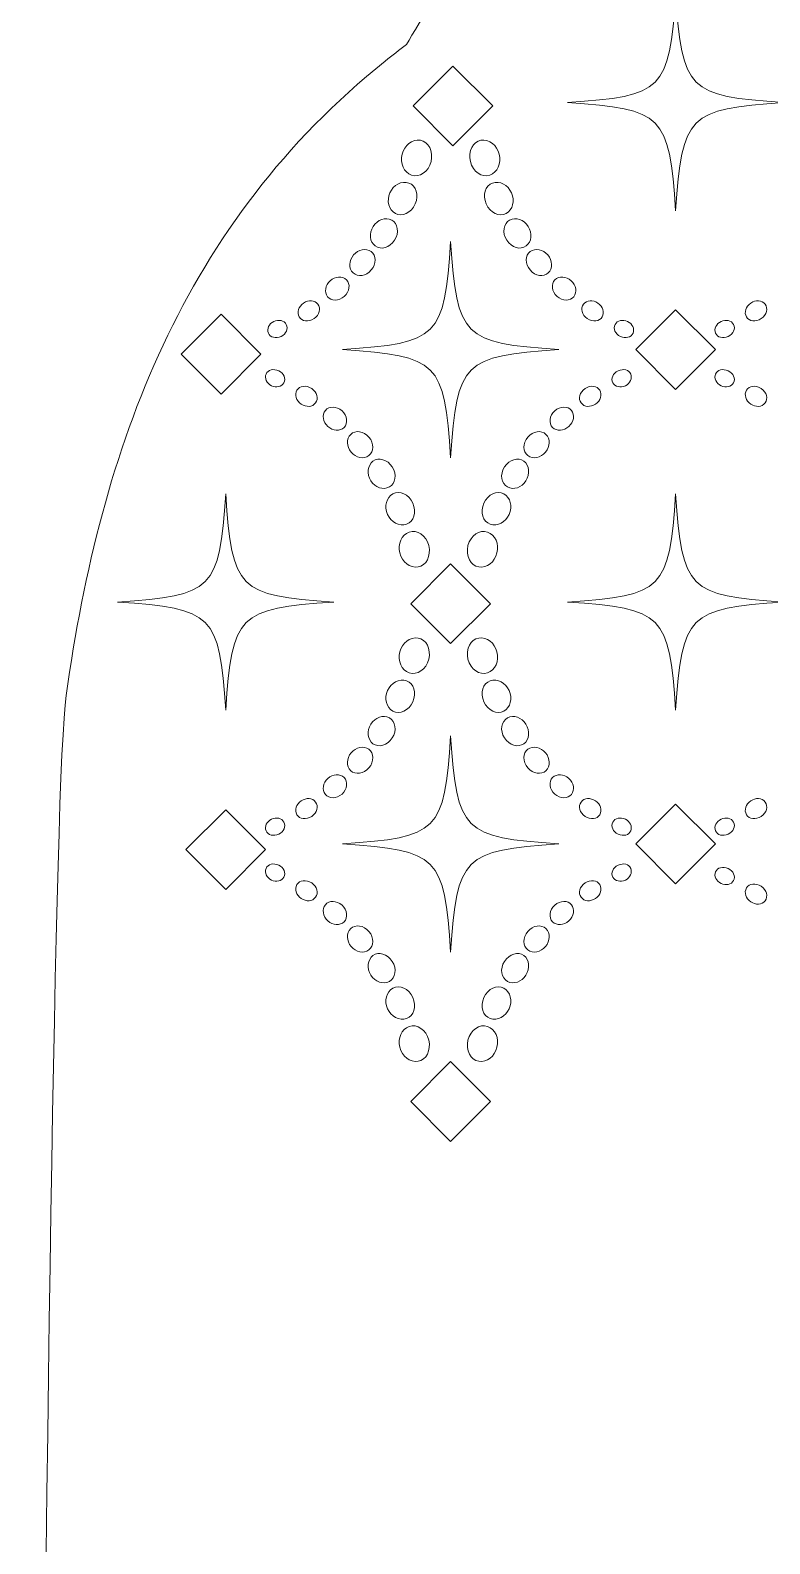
# Model space of a CAD drawing. Extents: x 359 to 483, y -510 to -85.
# Drawn here: x 359.2 to 412.4, y -297.4 to -188.5 of the extents above; entities that cross this region are included whole.
import ezdxf

# ---------------------------------------------------------------- set-up
doc = ezdxf.new("R2010")
doc.units = 0
doc.header["$MEASUREMENT"] = 0
doc.layers.add('Layer 1', color=7, linetype='Continuous')

msp = doc.modelspace()

# ---------------------------------------------------------------- linework, layer by layer
at = {"layer": 'Layer 1', "lineweight": 0}
for points in [[(389.6, -191.03), (392.47, -193.9), (389.6, -196.77), (386.73, -193.9), (389.6, -191.03)], [(372.9, -208.9), (375.77, -211.77), (372.9, -214.64), (370.03, -211.77), (372.9, -208.9)], [(408.5, -211.44), (405.63, -214.31), (402.76, -211.44), (405.63, -208.57), (408.5, -211.44)], [(392.31, -229.73), (389.43, -232.6), (386.56, -229.73), (389.43, -226.86), (392.31, -229.73)], [(370.36, -247.43), (373.24, -244.56), (376.11, -247.43), (373.24, -250.3), (370.36, -247.43)], [(402.76, -247.02), (405.63, -244.15), (408.5, -247.02), (405.63, -249.89), (402.76, -247.02)], [(389.43, -268.44), (386.56, -265.56), (389.43, -262.69), (392.31, -265.56), (389.43, -268.44)]]:
    msp.add_lwpolyline(points, dxfattribs=at)
for points, knots in [([(481.25, -236.05), (478.64, -218.06), (472.66, -202.1), (458.05, -190.49), (457.13, -189.76), (456.19, -189.08), (455.24, -188.42), (455.24, -188.42), (455.24, -188.42), (455.23, -188.41), (453.58, -185.41), (445.35, -174.25), (444.21, -166.63), (443.98, -165.09), (443.89, -163.53), (443.79, -161.98), (443.38, -155.67), (443.16, -149.35), (442.56, -143.05), (442.26, -139.95), (441.9, -136.85), (441.27, -133.8), (440.79, -131.47), (440.41, -128.01), (438.22, -126.58), (436.68, -125.57), (434.38, -125.63), (432.63, -125.26), (430.28, -124.77), (427.97, -124.12), (425.67, -123.41), (425.5, -123.36), (425.33, -123.32), (425.16, -123.27), (424.1, -120.84), (423.97, -118.46), (424.03, -117), (427.35, -115.36), (429.73, -110.98), (429.72, -105.81), (429.71, -99.97), (426.65, -95.14), (422.63, -94.15), (424.51, -93.37), (425.73, -91.33), (425.25, -89.08), (424.9, -87.41), (423.54, -86.06), (421.87, -85.72), (419, -85.12), (416.48, -87.3), (416.48, -90.07), (416.49, -91.97), (417.69, -93.58), (419.37, -94.21), (415.47, -95.34), (412.55, -100.12), (412.56, -105.85), (412.58, -111.02), (414.98, -115.39), (418.31, -117.02), (418.37, -118.46), (418.26, -120.82), (417.23, -123.24), (414.57, -123.76), (411.93, -124.62), (409.35, -125.29), (407.36, -125.81), (405.04, -125.49), (403.26, -126.66), (401.08, -128.1), (400.71, -131.57), (400.24, -133.9), (399.63, -136.95), (399.28, -140.05), (399, -143.15), (398.43, -149.45), (398.24, -155.78), (397.86, -162.09), (397.77, -163.64), (397.69, -165.2), (397.47, -166.74), (396.36, -174.36), (387.9, -186.48), (386.26, -189.48), (386.26, -189.49), (386.26, -189.49), (386.26, -189.49), (385.74, -189.87), (385.23, -190.26), (384.72, -190.67), (370.17, -202.34), (364.27, -218.33), (361.75, -236.34), (360.1, -248.13), (359.17, -442.92), (359.17, -442.92), (359.17, -478.95), (385.52, -509.66), (421.55, -509.66), (421.55, -509.66), (421.55, -509.66), (421.55, -509.66), (457.57, -509.66), (482.71, -480.48), (482.71, -444.46), (482.71, -444.46), (482.95, -247.84), (481.25, -236.05)], [0, 0, 0, 0, 1, 1, 1, 2, 2, 2, 3, 3, 3, 4, 4, 4, 5, 5, 5, 6, 6, 6, 7, 7, 7, 8, 8, 8, 9, 9, 9, 10, 10, 10, 11, 11, 11, 12, 12, 12, 13, 13, 13, 14, 14, 14, 15, 15, 15, 16, 16, 16, 17, 17, 17, 18, 18, 18, 19, 19, 19, 20, 20, 20, 21, 21, 21, 22, 22, 22, 23, 23, 23, 24, 24, 24, 25, 25, 25, 26, 26, 26, 27, 27, 27, 28, 28, 28, 29, 29, 29, 30, 30, 30, 31, 31, 31, 32, 32, 32, 33, 33, 33, 34, 34, 34, 35, 35, 35, 36, 36, 36, 36]), ([(405.63, -185.87), (406.11, -192.8), (406.5, -193.18), (413.42, -193.66), (406.5, -194.14), (406.11, -194.53), (405.63, -201.45), (405.15, -194.53), (404.77, -194.14), (397.84, -193.66), (404.77, -193.18), (405.15, -192.8), (405.63, -185.87)], [0, 0, 0, 0, 1, 1, 1, 2, 2, 2, 3, 3, 3, 4, 4, 4, 4]), ([(385.94, -197.38), (386.09, -196.73), (386.66, -196.28), (387.25, -196.37), (387.84, -196.47), (388.2, -197.16), (388.02, -197.9), (387.83, -198.64), (387.19, -199.08), (386.62, -198.88), (386.07, -198.69), (385.77, -198.02), (385.94, -197.38)], [0, 0, 0, 0, 1, 1, 1, 2, 2, 2, 3, 3, 3, 4, 4, 4, 4]), ([(392.25, -198.88), (391.68, -199.08), (391.04, -198.64), (390.85, -197.9), (390.67, -197.16), (391.03, -196.47), (391.61, -196.37), (392.2, -196.28), (392.78, -196.73), (392.93, -197.38), (393.1, -198.02), (392.8, -198.69), (392.25, -198.88)], [0, 0, 0, 0, 1, 1, 1, 2, 2, 2, 3, 3, 3, 4, 4, 4, 4]), ([(385.06, -200.16), (385.3, -199.59), (385.91, -199.27), (386.42, -199.45), (386.95, -199.64), (387.16, -200.32), (386.88, -200.96), (386.59, -201.61), (385.93, -201.9), (385.45, -201.64), (384.96, -201.38), (384.81, -200.72), (385.06, -200.16)], [0, 0, 0, 0, 1, 1, 1, 2, 2, 2, 3, 3, 3, 4, 4, 4, 4]), ([(393.81, -200.16), (394.06, -200.72), (393.91, -201.38), (393.42, -201.64), (392.94, -201.9), (392.28, -201.61), (391.99, -200.96), (391.71, -200.32), (391.92, -199.64), (392.45, -199.45), (392.96, -199.27), (393.56, -199.59), (393.81, -200.16)], [0, 0, 0, 0, 1, 1, 1, 2, 2, 2, 3, 3, 3, 4, 4, 4, 4]), ([(383.85, -202.58), (384.17, -202.1), (384.73, -201.88), (385.19, -202.12), (385.62, -202.36), (385.75, -203.03), (385.39, -203.56), (385.05, -204.11), (384.42, -204.29), (384, -203.98), (383.6, -203.69), (383.54, -203.07), (383.85, -202.58)], [0, 0, 0, 0, 1, 1, 1, 2, 2, 2, 3, 3, 3, 4, 4, 4, 4]), ([(395.02, -202.58), (395.33, -203.07), (395.27, -203.69), (394.86, -203.98), (394.45, -204.29), (393.82, -204.11), (393.47, -203.56), (393.12, -203.03), (393.25, -202.36), (393.68, -202.12), (394.13, -201.88), (394.7, -202.1), (395.02, -202.58)], [0, 0, 0, 0, 1, 1, 1, 2, 2, 2, 3, 3, 3, 4, 4, 4, 4]), ([(389.43, -219.23), (388.96, -212.3), (388.57, -211.92), (381.64, -211.44), (388.57, -210.96), (388.96, -210.57), (389.43, -203.65), (389.91, -210.57), (390.3, -210.96), (397.23, -211.44), (390.3, -211.92), (389.91, -212.3), (389.43, -219.23)], [0, 0, 0, 0, 1, 1, 1, 2, 2, 2, 3, 3, 3, 4, 4, 4, 4]), ([(382.44, -204.63), (382.79, -204.23), (383.34, -204.11), (383.71, -204.38), (384.08, -204.66), (384.1, -205.27), (383.72, -205.71), (383.35, -206.16), (382.74, -206.24), (382.41, -205.92), (382.07, -205.6), (382.11, -205.04), (382.44, -204.63)], [0, 0, 0, 0, 1, 1, 1, 2, 2, 2, 3, 3, 3, 4, 4, 4, 4]), ([(396.43, -204.63), (396.76, -205.04), (396.8, -205.6), (396.46, -205.92), (396.13, -206.24), (395.52, -206.16), (395.15, -205.71), (394.77, -205.27), (394.79, -204.66), (395.16, -204.38), (395.53, -204.11), (396.08, -204.23), (396.43, -204.63)], [0, 0, 0, 0, 1, 1, 1, 2, 2, 2, 3, 3, 3, 4, 4, 4, 4]), ([(380.76, -206.48), (381.11, -206.15), (381.63, -206.13), (381.93, -206.42), (382.23, -206.72), (382.16, -207.25), (381.77, -207.61), (381.38, -207.96), (380.83, -207.96), (380.57, -207.64), (380.31, -207.31), (380.41, -206.81), (380.76, -206.48)], [0, 0, 0, 0, 1, 1, 1, 2, 2, 2, 3, 3, 3, 4, 4, 4, 4]), ([(396.94, -206.42), (397.23, -206.13), (397.76, -206.15), (398.11, -206.48), (398.46, -206.81), (398.56, -207.31), (398.29, -207.64), (398.04, -207.96), (397.48, -207.96), (397.09, -207.61), (396.71, -207.25), (396.64, -206.72), (396.94, -206.42)], [0, 0, 0, 0, 1, 1, 1, 2, 2, 2, 3, 3, 3, 4, 4, 4, 4]), ([(378.84, -208.09), (379.19, -207.85), (379.65, -207.88), (379.88, -208.18), (380.1, -208.47), (379.98, -208.95), (379.6, -209.21), (379.2, -209.47), (378.72, -209.41), (378.53, -209.09), (378.34, -208.77), (378.48, -208.33), (378.84, -208.09)], [0, 0, 0, 0, 1, 1, 1, 2, 2, 2, 3, 3, 3, 4, 4, 4, 4]), ([(398.99, -208.18), (399.22, -207.88), (399.68, -207.85), (400.03, -208.09), (400.39, -208.33), (400.53, -208.77), (400.34, -209.09), (400.15, -209.41), (399.67, -209.47), (399.27, -209.21), (398.88, -208.95), (398.77, -208.47), (398.99, -208.18)], [0, 0, 0, 0, 1, 1, 1, 2, 2, 2, 3, 3, 3, 4, 4, 4, 4]), ([(411.04, -208.09), (411.39, -207.85), (411.85, -207.88), (412.08, -208.18), (412.3, -208.47), (412.18, -208.95), (411.79, -209.21), (411.4, -209.47), (410.92, -209.41), (410.73, -209.09), (410.54, -208.77), (410.67, -208.33), (411.04, -208.09)], [0, 0, 0, 0, 1, 1, 1, 2, 2, 2, 3, 3, 3, 4, 4, 4, 4]), ([(376.7, -209.41), (377.05, -209.26), (377.44, -209.34), (377.6, -209.63), (377.76, -209.92), (377.59, -210.32), (377.22, -210.49), (376.84, -210.67), (376.43, -210.56), (376.31, -210.26), (376.18, -209.95), (376.35, -209.58), (376.7, -209.41)], [0, 0, 0, 0, 1, 1, 1, 2, 2, 2, 3, 3, 3, 4, 4, 4, 4]), ([(401.27, -209.63), (401.43, -209.34), (401.82, -209.26), (402.17, -209.41), (402.52, -209.58), (402.69, -209.95), (402.56, -210.26), (402.43, -210.56), (402.03, -210.67), (401.65, -210.49), (401.28, -210.32), (401.11, -209.92), (401.27, -209.63)], [0, 0, 0, 0, 1, 1, 1, 2, 2, 2, 3, 3, 3, 4, 4, 4, 4]), ([(409.41, -210.49), (409.04, -210.67), (408.63, -210.56), (408.5, -210.26), (408.38, -209.95), (408.55, -209.58), (408.9, -209.41), (409.24, -209.26), (409.64, -209.34), (409.8, -209.63), (409.95, -209.92), (409.79, -210.32), (409.41, -210.49)], [0, 0, 0, 0, 1, 1, 1, 2, 2, 2, 3, 3, 3, 4, 4, 4, 4]), ([(376.14, -213.2), (376.27, -212.89), (376.68, -212.79), (377.05, -212.97), (377.43, -213.14), (377.59, -213.54), (377.43, -213.83), (377.27, -214.12), (376.88, -214.2), (376.53, -214.04), (376.19, -213.88), (376.01, -213.5), (376.14, -213.2)], [0, 0, 0, 0, 1, 1, 1, 2, 2, 2, 3, 3, 3, 4, 4, 4, 4]), ([(401.49, -212.97), (401.86, -212.79), (402.27, -212.89), (402.4, -213.2), (402.52, -213.5), (402.35, -213.88), (402.01, -214.04), (401.66, -214.2), (401.26, -214.12), (401.1, -213.83), (400.95, -213.54), (401.11, -213.14), (401.49, -212.97)], [0, 0, 0, 0, 1, 1, 1, 2, 2, 2, 3, 3, 3, 4, 4, 4, 4]), ([(409.8, -213.83), (409.64, -214.12), (409.24, -214.2), (408.9, -214.04), (408.55, -213.88), (408.38, -213.5), (408.5, -213.2), (408.63, -212.89), (409.04, -212.79), (409.41, -212.97), (409.79, -213.14), (409.95, -213.54), (409.8, -213.83)], [0, 0, 0, 0, 1, 1, 1, 2, 2, 2, 3, 3, 3, 4, 4, 4, 4]), ([(378.36, -214.36), (378.56, -214.04), (379.03, -213.99), (379.43, -214.24), (379.82, -214.51), (379.94, -214.98), (379.71, -215.28), (379.48, -215.58), (379.03, -215.61), (378.67, -215.36), (378.31, -215.13), (378.17, -214.68), (378.36, -214.36)], [0, 0, 0, 0, 1, 1, 1, 2, 2, 2, 3, 3, 3, 4, 4, 4, 4]), ([(399.11, -214.24), (399.5, -213.99), (399.98, -214.04), (400.17, -214.36), (400.36, -214.68), (400.23, -215.13), (399.86, -215.36), (399.51, -215.61), (399.05, -215.58), (398.82, -215.28), (398.6, -214.98), (398.72, -214.51), (399.11, -214.24)], [0, 0, 0, 0, 1, 1, 1, 2, 2, 2, 3, 3, 3, 4, 4, 4, 4]), ([(410.73, -214.36), (410.92, -214.04), (411.4, -213.99), (411.79, -214.24), (412.18, -214.51), (412.3, -214.98), (412.08, -215.28), (411.85, -215.58), (411.39, -215.61), (411.04, -215.36), (410.67, -215.13), (410.54, -214.68), (410.73, -214.36)], [0, 0, 0, 0, 1, 1, 1, 2, 2, 2, 3, 3, 3, 4, 4, 4, 4]), ([(380.41, -215.82), (380.67, -215.5), (381.22, -215.5), (381.61, -215.85), (381.99, -216.21), (382.06, -216.74), (381.76, -217.04), (381.47, -217.33), (380.94, -217.3), (380.59, -216.97), (380.24, -216.65), (380.14, -216.15), (380.41, -215.82)], [0, 0, 0, 0, 1, 1, 1, 2, 2, 2, 3, 3, 3, 4, 4, 4, 4]), ([(396.93, -215.85), (397.32, -215.5), (397.87, -215.5), (398.13, -215.82), (398.39, -216.15), (398.3, -216.65), (397.94, -216.97), (397.59, -217.3), (397.07, -217.33), (396.77, -217.04), (396.47, -216.74), (396.54, -216.21), (396.93, -215.85)], [0, 0, 0, 0, 1, 1, 1, 2, 2, 2, 3, 3, 3, 4, 4, 4, 4]), ([(383.54, -219.07), (383.17, -219.35), (382.62, -219.22), (382.27, -218.83), (381.94, -218.41), (381.9, -217.86), (382.24, -217.54), (382.57, -217.22), (383.18, -217.29), (383.55, -217.75), (383.93, -218.19), (383.91, -218.79), (383.54, -219.07)], [0, 0, 0, 0, 1, 1, 1, 2, 2, 2, 3, 3, 3, 4, 4, 4, 4]), ([(396.26, -218.83), (395.92, -219.22), (395.36, -219.35), (394.99, -219.07), (394.62, -218.79), (394.6, -218.19), (394.99, -217.75), (395.35, -217.29), (395.96, -217.22), (396.29, -217.54), (396.63, -217.86), (396.59, -218.41), (396.26, -218.83)], [0, 0, 0, 0, 1, 1, 1, 2, 2, 2, 3, 3, 3, 4, 4, 4, 4]), ([(385.02, -221.33), (384.57, -221.58), (384, -221.36), (383.68, -220.88), (383.38, -220.39), (383.44, -219.77), (383.84, -219.47), (384.25, -219.17), (384.88, -219.35), (385.23, -219.89), (385.58, -220.43), (385.46, -221.1), (385.02, -221.33)], [0, 0, 0, 0, 1, 1, 1, 2, 2, 2, 3, 3, 3, 4, 4, 4, 4]), ([(394.85, -220.88), (394.53, -221.36), (393.97, -221.58), (393.52, -221.33), (393.08, -221.1), (392.95, -220.43), (393.31, -219.89), (393.65, -219.35), (394.28, -219.17), (394.7, -219.47), (395.1, -219.77), (395.16, -220.39), (394.85, -220.88)], [0, 0, 0, 0, 1, 1, 1, 2, 2, 2, 3, 3, 3, 4, 4, 4, 4]), ([(373.24, -221.82), (373.71, -228.75), (374.1, -229.13), (381.03, -229.61), (374.1, -230.09), (373.71, -230.48), (373.24, -237.4), (372.76, -230.48), (372.37, -230.09), (365.44, -229.61), (372.37, -229.13), (372.76, -228.75), (373.24, -221.82)], [0, 0, 0, 0, 1, 1, 1, 2, 2, 2, 3, 3, 3, 4, 4, 4, 4]), ([(386.25, -224.01), (385.74, -224.19), (385.14, -223.87), (384.89, -223.3), (384.64, -222.73), (384.79, -222.08), (385.28, -221.82), (385.76, -221.56), (386.43, -221.85), (386.71, -222.49), (386.99, -223.14), (386.78, -223.82), (386.25, -224.01)], [0, 0, 0, 0, 1, 1, 1, 2, 2, 2, 3, 3, 3, 4, 4, 4, 4]), ([(393.25, -221.82), (393.74, -222.08), (393.9, -222.73), (393.64, -223.3), (393.4, -223.87), (392.79, -224.19), (392.28, -224.01), (391.76, -223.82), (391.54, -223.14), (391.82, -222.49), (392.11, -221.85), (392.77, -221.56), (393.25, -221.82)], [0, 0, 0, 0, 1, 1, 1, 2, 2, 2, 3, 3, 3, 4, 4, 4, 4]), ([(405.63, -221.82), (406.11, -228.75), (406.5, -229.13), (413.42, -229.61), (406.5, -230.09), (406.11, -230.48), (405.63, -237.4), (405.15, -230.48), (404.77, -230.09), (397.84, -229.61), (404.77, -229.13), (405.15, -228.75), (405.63, -221.82)], [0, 0, 0, 0, 1, 1, 1, 2, 2, 2, 3, 3, 3, 4, 4, 4, 4]), ([(387.09, -227.08), (386.5, -227.18), (385.92, -226.73), (385.77, -226.08), (385.6, -225.44), (385.9, -224.77), (386.45, -224.58), (387.02, -224.38), (387.66, -224.81), (387.86, -225.55), (388.03, -226.3), (387.67, -226.99), (387.09, -227.08)], [0, 0, 0, 0, 1, 1, 1, 2, 2, 2, 3, 3, 3, 4, 4, 4, 4]), ([(392.09, -224.58), (392.64, -224.77), (392.94, -225.44), (392.76, -226.08), (392.61, -226.73), (392.04, -227.18), (391.45, -227.08), (390.87, -226.99), (390.5, -226.3), (390.68, -225.55), (390.88, -224.81), (391.51, -224.38), (392.09, -224.58)], [0, 0, 0, 0, 1, 1, 1, 2, 2, 2, 3, 3, 3, 4, 4, 4, 4]), ([(386.45, -234.71), (385.9, -234.52), (385.6, -233.85), (385.77, -233.2), (385.92, -232.56), (386.5, -232.11), (387.09, -232.2), (387.67, -232.3), (388.03, -232.98), (387.86, -233.73), (387.66, -234.47), (387.02, -234.9), (386.45, -234.71)], [0, 0, 0, 0, 1, 1, 1, 2, 2, 2, 3, 3, 3, 4, 4, 4, 4]), ([(390.68, -233.73), (390.5, -232.98), (390.87, -232.3), (391.45, -232.2), (392.04, -232.11), (392.61, -232.56), (392.76, -233.2), (392.94, -233.85), (392.64, -234.52), (392.09, -234.71), (391.51, -234.9), (390.88, -234.47), (390.68, -233.73)], [0, 0, 0, 0, 1, 1, 1, 2, 2, 2, 3, 3, 3, 4, 4, 4, 4]), ([(385.28, -237.47), (384.79, -237.21), (384.64, -236.55), (384.89, -235.99), (385.14, -235.42), (385.74, -235.1), (386.25, -235.28), (386.78, -235.46), (386.99, -236.14), (386.71, -236.79), (386.43, -237.43), (385.76, -237.72), (385.28, -237.47)], [0, 0, 0, 0, 1, 1, 1, 2, 2, 2, 3, 3, 3, 4, 4, 4, 4]), ([(392.28, -235.28), (392.79, -235.1), (393.4, -235.42), (393.64, -235.99), (393.9, -236.55), (393.74, -237.21), (393.25, -237.47), (392.77, -237.72), (392.11, -237.43), (391.82, -236.79), (391.54, -236.14), (391.76, -235.46), (392.28, -235.28)], [0, 0, 0, 0, 1, 1, 1, 2, 2, 2, 3, 3, 3, 4, 4, 4, 4]), ([(385.23, -239.39), (384.88, -239.93), (384.25, -240.11), (383.84, -239.81), (383.44, -239.52), (383.38, -238.89), (383.68, -238.41), (384, -237.93), (384.57, -237.7), (385.02, -237.95), (385.46, -238.19), (385.58, -238.85), (385.23, -239.39)], [0, 0, 0, 0, 1, 1, 1, 2, 2, 2, 3, 3, 3, 4, 4, 4, 4]), ([(393.52, -237.95), (393.97, -237.7), (394.53, -237.93), (394.85, -238.41), (395.16, -238.89), (395.1, -239.52), (394.7, -239.81), (394.28, -240.11), (393.65, -239.93), (393.31, -239.39), (392.95, -238.85), (393.08, -238.19), (393.52, -237.95)], [0, 0, 0, 0, 1, 1, 1, 2, 2, 2, 3, 3, 3, 4, 4, 4, 4]), ([(389.43, -239.23), (389.91, -246.16), (390.3, -246.54), (397.23, -247.02), (390.3, -247.5), (389.91, -247.89), (389.43, -254.81), (388.96, -247.89), (388.57, -247.5), (381.64, -247.02), (388.57, -246.54), (388.96, -246.16), (389.43, -239.23)], [0, 0, 0, 0, 1, 1, 1, 2, 2, 2, 3, 3, 3, 4, 4, 4, 4]), ([(382.27, -240.46), (382.62, -240.06), (383.17, -239.94), (383.54, -240.21), (383.91, -240.49), (383.93, -241.09), (383.55, -241.54), (383.18, -241.99), (382.57, -242.06), (382.24, -241.75), (381.9, -241.43), (381.94, -240.87), (382.27, -240.46)], [0, 0, 0, 0, 1, 1, 1, 2, 2, 2, 3, 3, 3, 4, 4, 4, 4]), ([(394.99, -240.21), (395.36, -239.94), (395.92, -240.06), (396.26, -240.46), (396.59, -240.87), (396.63, -241.43), (396.29, -241.75), (395.96, -242.06), (395.35, -241.99), (394.99, -241.54), (394.6, -241.09), (394.62, -240.49), (394.99, -240.21)], [0, 0, 0, 0, 1, 1, 1, 2, 2, 2, 3, 3, 3, 4, 4, 4, 4]), ([(381.61, -243.43), (381.22, -243.79), (380.67, -243.78), (380.41, -243.46), (380.14, -243.13), (380.24, -242.63), (380.59, -242.31), (380.94, -241.98), (381.47, -241.95), (381.76, -242.25), (382.06, -242.54), (381.99, -243.07), (381.61, -243.43)], [0, 0, 0, 0, 1, 1, 1, 2, 2, 2, 3, 3, 3, 4, 4, 4, 4]), ([(398.13, -243.46), (397.87, -243.78), (397.32, -243.79), (396.93, -243.43), (396.54, -243.07), (396.47, -242.54), (396.77, -242.25), (397.07, -241.95), (397.59, -241.98), (397.94, -242.31), (398.3, -242.63), (398.39, -243.13), (398.13, -243.46)], [0, 0, 0, 0, 1, 1, 1, 2, 2, 2, 3, 3, 3, 4, 4, 4, 4]), ([(379.43, -245.04), (379.03, -245.3), (378.56, -245.24), (378.36, -244.92), (378.17, -244.6), (378.31, -244.15), (378.67, -243.92), (379.03, -243.68), (379.48, -243.7), (379.71, -244.01), (379.94, -244.3), (379.82, -244.78), (379.43, -245.04)], [0, 0, 0, 0, 1, 1, 1, 2, 2, 2, 3, 3, 3, 4, 4, 4, 4]), ([(400.17, -244.92), (399.98, -245.24), (399.5, -245.3), (399.11, -245.04), (398.72, -244.78), (398.6, -244.3), (398.82, -244.01), (399.05, -243.7), (399.51, -243.68), (399.86, -243.92), (400.23, -244.15), (400.36, -244.6), (400.17, -244.92)], [0, 0, 0, 0, 1, 1, 1, 2, 2, 2, 3, 3, 3, 4, 4, 4, 4]), ([(411.79, -245.04), (411.4, -245.3), (410.92, -245.24), (410.73, -244.92), (410.54, -244.6), (410.67, -244.15), (411.04, -243.92), (411.39, -243.68), (411.85, -243.7), (412.08, -244.01), (412.3, -244.3), (412.18, -244.78), (411.79, -245.04)], [0, 0, 0, 0, 1, 1, 1, 2, 2, 2, 3, 3, 3, 4, 4, 4, 4]), ([(377.05, -246.32), (376.68, -246.49), (376.27, -246.39), (376.14, -246.08), (376.01, -245.78), (376.19, -245.4), (376.53, -245.24), (376.88, -245.08), (377.27, -245.16), (377.43, -245.45), (377.59, -245.74), (377.43, -246.15), (377.05, -246.32)], [0, 0, 0, 0, 1, 1, 1, 2, 2, 2, 3, 3, 3, 4, 4, 4, 4]), ([(402.4, -246.08), (402.27, -246.39), (401.86, -246.49), (401.49, -246.32), (401.11, -246.15), (400.95, -245.74), (401.1, -245.45), (401.26, -245.16), (401.66, -245.08), (402.01, -245.24), (402.35, -245.4), (402.52, -245.78), (402.4, -246.08)], [0, 0, 0, 0, 1, 1, 1, 2, 2, 2, 3, 3, 3, 4, 4, 4, 4]), ([(409.41, -246.32), (409.04, -246.49), (408.63, -246.39), (408.5, -246.08), (408.38, -245.78), (408.55, -245.4), (408.9, -245.24), (409.24, -245.08), (409.64, -245.16), (409.8, -245.45), (409.95, -245.74), (409.79, -246.15), (409.41, -246.32)], [0, 0, 0, 0, 1, 1, 1, 2, 2, 2, 3, 3, 3, 4, 4, 4, 4]), ([(377.43, -249.41), (377.27, -249.7), (376.88, -249.78), (376.53, -249.63), (376.19, -249.46), (376.01, -249.09), (376.14, -248.78), (376.27, -248.48), (376.68, -248.37), (377.05, -248.55), (377.43, -248.72), (377.59, -249.12), (377.43, -249.41)], [0, 0, 0, 0, 1, 1, 1, 2, 2, 2, 3, 3, 3, 4, 4, 4, 4]), ([(402.01, -249.63), (401.66, -249.78), (401.26, -249.7), (401.1, -249.41), (400.95, -249.12), (401.11, -248.72), (401.49, -248.55), (401.86, -248.37), (402.27, -248.48), (402.4, -248.78), (402.52, -249.09), (402.35, -249.46), (402.01, -249.63)], [0, 0, 0, 0, 1, 1, 1, 2, 2, 2, 3, 3, 3, 4, 4, 4, 4]), ([(409.8, -249.66), (409.64, -249.95), (409.24, -250.03), (408.9, -249.87), (408.55, -249.71), (408.38, -249.33), (408.5, -249.03), (408.63, -248.72), (409.04, -248.62), (409.41, -248.8), (409.79, -248.96), (409.95, -249.37), (409.8, -249.66)], [0, 0, 0, 0, 1, 1, 1, 2, 2, 2, 3, 3, 3, 4, 4, 4, 4]), ([(379.71, -250.86), (379.48, -251.16), (379.03, -251.19), (378.67, -250.95), (378.31, -250.71), (378.17, -250.27), (378.36, -249.95), (378.56, -249.63), (379.03, -249.57), (379.43, -249.83), (379.82, -250.09), (379.94, -250.57), (379.71, -250.86)], [0, 0, 0, 0, 1, 1, 1, 2, 2, 2, 3, 3, 3, 4, 4, 4, 4]), ([(399.86, -250.95), (399.51, -251.19), (399.05, -251.16), (398.82, -250.86), (398.6, -250.57), (398.72, -250.09), (399.11, -249.83), (399.5, -249.57), (399.98, -249.63), (400.17, -249.95), (400.36, -250.27), (400.23, -250.71), (399.86, -250.95)], [0, 0, 0, 0, 1, 1, 1, 2, 2, 2, 3, 3, 3, 4, 4, 4, 4]), ([(412.08, -251.11), (411.85, -251.41), (411.39, -251.43), (411.04, -251.19), (410.67, -250.96), (410.54, -250.51), (410.73, -250.19), (410.92, -249.87), (411.4, -249.82), (411.79, -250.07), (412.18, -250.33), (412.3, -250.81), (412.08, -251.11)], [0, 0, 0, 0, 1, 1, 1, 2, 2, 2, 3, 3, 3, 4, 4, 4, 4]), ([(381.76, -252.62), (381.47, -252.91), (380.94, -252.89), (380.59, -252.56), (380.24, -252.23), (380.14, -251.73), (380.41, -251.4), (380.67, -251.08), (381.22, -251.08), (381.61, -251.43), (381.99, -251.79), (382.06, -252.32), (381.76, -252.62)], [0, 0, 0, 0, 1, 1, 1, 2, 2, 2, 3, 3, 3, 4, 4, 4, 4]), ([(397.94, -252.56), (397.59, -252.89), (397.07, -252.91), (396.77, -252.62), (396.47, -252.32), (396.54, -251.79), (396.93, -251.43), (397.32, -251.08), (397.87, -251.08), (398.13, -251.4), (398.39, -251.73), (398.3, -252.23), (397.94, -252.56)], [0, 0, 0, 0, 1, 1, 1, 2, 2, 2, 3, 3, 3, 4, 4, 4, 4]), ([(382.27, -254.41), (381.94, -254), (381.9, -253.44), (382.24, -253.12), (382.57, -252.8), (383.18, -252.87), (383.55, -253.33), (383.93, -253.77), (383.91, -254.38), (383.54, -254.65), (383.17, -254.93), (382.62, -254.81), (382.27, -254.41)], [0, 0, 0, 0, 1, 1, 1, 2, 2, 2, 3, 3, 3, 4, 4, 4, 4]), ([(396.26, -254.41), (395.92, -254.81), (395.36, -254.93), (394.99, -254.65), (394.62, -254.38), (394.6, -253.77), (394.99, -253.33), (395.35, -252.87), (395.96, -252.8), (396.29, -253.12), (396.63, -253.44), (396.59, -254), (396.26, -254.41)], [0, 0, 0, 0, 1, 1, 1, 2, 2, 2, 3, 3, 3, 4, 4, 4, 4]), ([(383.68, -256.46), (383.38, -255.97), (383.44, -255.35), (383.84, -255.06), (384.25, -254.75), (384.88, -254.93), (385.23, -255.48), (385.58, -256.01), (385.46, -256.68), (385.02, -256.92), (384.57, -257.16), (384, -256.94), (383.68, -256.46)], [0, 0, 0, 0, 1, 1, 1, 2, 2, 2, 3, 3, 3, 4, 4, 4, 4]), ([(394.85, -256.46), (394.53, -256.94), (393.97, -257.16), (393.52, -256.92), (393.08, -256.68), (392.95, -256.01), (393.31, -255.48), (393.65, -254.93), (394.28, -254.75), (394.7, -255.06), (395.1, -255.35), (395.16, -255.97), (394.85, -256.46)], [0, 0, 0, 0, 1, 1, 1, 2, 2, 2, 3, 3, 3, 4, 4, 4, 4]), ([(384.89, -258.88), (384.64, -258.32), (384.79, -257.66), (385.28, -257.4), (385.76, -257.14), (386.43, -257.43), (386.71, -258.08), (386.99, -258.72), (386.78, -259.4), (386.25, -259.59), (385.74, -259.77), (385.14, -259.45), (384.89, -258.88)], [0, 0, 0, 0, 1, 1, 1, 2, 2, 2, 3, 3, 3, 4, 4, 4, 4]), ([(393.64, -258.88), (393.4, -259.45), (392.79, -259.77), (392.28, -259.59), (391.76, -259.4), (391.54, -258.72), (391.82, -258.08), (392.11, -257.43), (392.77, -257.14), (393.25, -257.4), (393.74, -257.66), (393.9, -258.32), (393.64, -258.88)], [0, 0, 0, 0, 1, 1, 1, 2, 2, 2, 3, 3, 3, 4, 4, 4, 4]), ([(385.77, -261.66), (385.6, -261.02), (385.9, -260.35), (386.45, -260.16), (387.02, -259.96), (387.66, -260.4), (387.86, -261.14), (388.03, -261.88), (387.67, -262.57), (387.09, -262.67), (386.5, -262.76), (385.92, -262.31), (385.77, -261.66)], [0, 0, 0, 0, 1, 1, 1, 2, 2, 2, 3, 3, 3, 4, 4, 4, 4]), ([(392.76, -261.66), (392.61, -262.31), (392.04, -262.76), (391.45, -262.67), (390.87, -262.57), (390.5, -261.88), (390.68, -261.14), (390.88, -260.4), (391.51, -259.96), (392.09, -260.16), (392.64, -260.35), (392.94, -261.02), (392.76, -261.66)], [0, 0, 0, 0, 1, 1, 1, 2, 2, 2, 3, 3, 3, 4, 4, 4, 4])]:
    msp.add_open_spline(points, degree=3, knots=knots, dxfattribs=at)

doc.saveas('drawing.dxf')
